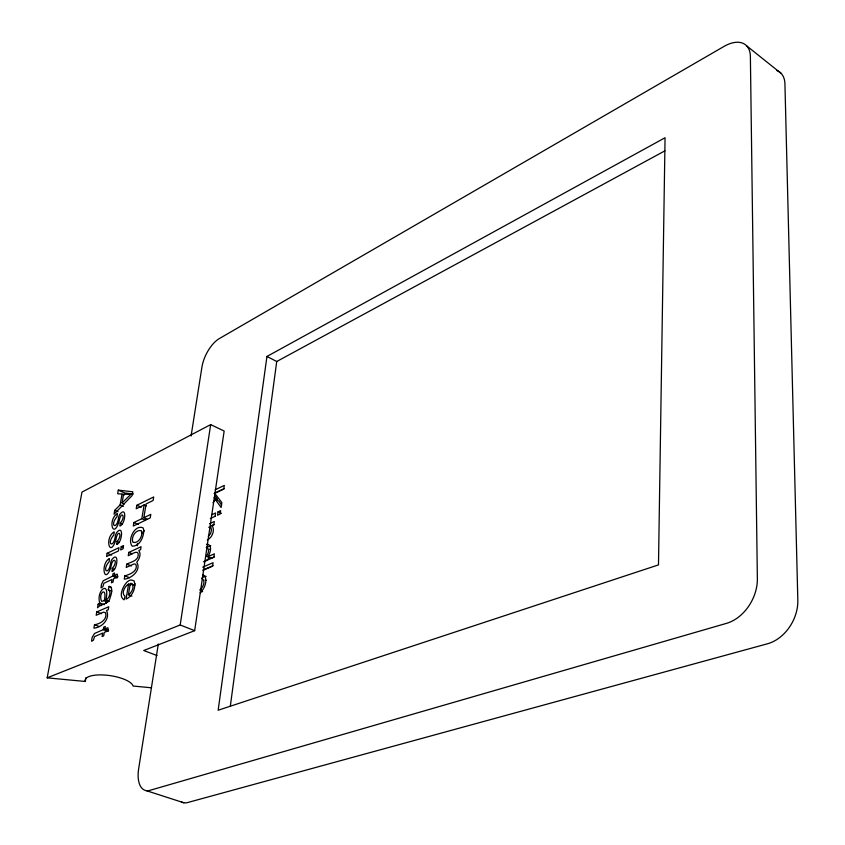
<?xml version="1.0" encoding="UTF-8"?>
<svg xmlns="http://www.w3.org/2000/svg" width="845" height="845" viewBox="0 0 845 845"><rect width="100%" height="100%" fill="white"/><g stroke="black" fill="none" stroke-linecap="round" stroke-linejoin="round"><path stroke-width="1.27" d="M109.322 601.344L105.857 599.992C110.441 579.395 95.918 590.053 99.71 602.929L104.315 604.724M137.429 543.567L137.397 545.743M112.3 568.431L112.005 571.547C117.603 569.741 119.356 550.454 111.973 559.379A7.531 3.464 -67.1 0 0 110.79 562.157C109.1 576.406 101.051 570.924 109.174 561.65L109.438 558.545C100.386 563.171 104.051 585.796 110.779 567.819C112.353 555.397 119.092 560.309 112.3 568.431L114.582 569.35M117.011 541.444L116.716 544.507C122.282 542.68 123.972 523.604 116.663 532.582A7.457 3.412 -66.6 0 0 115.48 535.339C113.843 549.345 105.815 544.148 113.885 534.874L114.128 531.832C104.072 538.159 110.04 558.841 115.923 539.564C117.994 527.713 123.159 535.234 117.011 541.444L119.272 542.384M120.222 523.002L119.937 526.034C125.482 524.196 127.13 505.268 119.863 514.278A7.415 3.38 -66.3 0 0 118.691 517.013C117.085 530.861 109.068 525.854 117.096 516.58L117.339 513.58C107.315 519.971 113.304 540.304 119.134 521.175C121.184 509.44 126.349 516.791 120.222 523.002L122.472 523.953M230.284 706.431L276.727 361.502L664.93 150.833M266.946 356.453L218.158 710.233L658.487 564.893L665.057 137.735L266.946 356.453L276.727 361.502M215.084 516.358L215.581 512.978L211.989 514.647M218.042 511.838L217.556 515.218L220.154 514.024L220.651 510.633L218.042 511.838L221.464 513.359M157.054 655.54L143.713 650.513L194.667 630.666L224.157 431.045L210.669 424.612L81.986 492.086L47.172 677.838L85.303 681.471A24.273 8.08 8.5 0 1 106.544 675.197A24.273 8.08 8.5 0 1 133.087 686.034L151.477 687.788M200.804 592.313L201.184 589.747M47.172 677.838L180.186 624.983L210.669 424.612M158.311 643.996L138.654 768.792A27.642 13.932 -70.7 0 0 149.966 790.328L726.594 623.325A38.025 27.874 -61.6 0 0 757.363 578.73L750.381 56.457A33.832 19.266 -51.6 0 0 724.059 46.401L219.32 338.591A24.093 11.207 -63.4 0 0 201.934 367.089L191.086 435.988M147.22 519.2L143.819 517.742L146.132 503.905L153.114 500.472L153.695 496.955L136.827 505.289L136.235 508.774L144.146 504.887L146.396 505.859M128.598 584.075L126.063 599.094C132.58 596.253 136.436 587.507 134.038 580.832L130.912 579.923A17.322 8.144 -67.6 0 0 127.035 582.025C123.222 585.891 117.93 596.443 124.152 599.834L125.018 596.179C120.698 593.412 125.018 585.965 128.598 584.075L130.922 584.994M128.398 594.743L130.288 583.494L131.609 583.367C134.968 586.441 131.809 592.725 128.398 594.743L131.894 596.126M143.819 517.742L150.811 514.362L150.22 517.911L133.288 526.055L133.89 522.537L141.812 518.703L144.146 504.887M124.817 575.815L124.247 579.163C131.662 578.614 141.643 569.9 136.753 562.178C139.351 559.274 141.485 553.929 138.844 550.507L140.587 549.704L141.083 546.715L128.799 552.408L128.239 555.725C130.109 555.165 138.76 548.732 138.242 554.996C138.147 560.879 130.817 562.02 126.813 564.09L126.243 567.439L134.112 563.911L135.908 564.333C138.337 571.04 129.729 574.6 124.817 575.815L129.422 577.674M121.215 546.641L120.645 549.926L122.99 548.838L123.55 545.543L121.215 546.641L123.486 547.581M104.886 628.986L107.885 627.729L108.54 630.645L104.294 632.409L103.692 635.873L102.097 636.528L102.699 633.063L94.513 636.623L93.478 640.077L91.609 641.302L91.788 639.433A9.728 4.5 -68.3 0 1 92.211 637.278L94.534 633.465L103.291 629.652L103.724 627.127L105.319 626.462L104.886 628.986L108.392 630.317M114.17 575.445L117.159 574.093L117.804 576.871L113.6 578.762L113.019 582.12L111.434 582.828L112.015 579.469L103.903 583.282L102.889 586.652L101.03 587.93L101.21 586.124A9.548 4.383 -67.4 0 1 101.622 584.032L103.291 580.737L112.596 576.153L113.019 573.713L114.603 573.005L114.17 575.445L117.613 576.818M85.303 681.471L85.989 677.595M120.148 504.877L122.039 494.093L117.656 493.755L118.289 490.153L132.813 491.779L132.179 495.487L114.033 514.246L114.719 510.348L120.148 504.877L123.486 506.313M122.081 502.944L123.613 494.188L130.785 494.42L122.081 502.944L124.31 503.905M94.513 624.74L93.911 628.131C102.16 627.592 110.589 618.646 106.502 610.534L108.213 609.805L108.741 606.742L96.774 611.907L96.182 615.276L103.544 612.16L105.551 612.71C107.642 619.48 100.238 623.927 94.513 624.74L99.15 626.494M99.71 602.929L98.136 604.238L97.513 607.756C100.735 603.816 107.516 604.492 109.596 599.39C110.621 595.82 114.233 587.75 109.121 586.367L108.276 589.757L111.73 591.12M107.135 553.264L106.565 556.528L118.416 550.972L118.987 547.687L107.135 553.264L111.656 555.112M214.514 556.77L211.176 558.218L207.722 556.749C210.426 553.538 212.972 544.053 206.476 544.254M211.176 558.218L211.651 557.542M213.003 502.69L215.348 499.501L218.749 501.022L221.633 505.025M205.546 557.182C207.606 554.964 209.666 551.077 207.796 548.183L207.004 547.845M210.056 557.468L205.8 560.816M200.159 592.82C204.458 588.743 207.511 581.687 204.86 575.984L202.726 574.906M142.858 531.991L144.157 531.019M199.842 589.863C202.958 587.634 205.948 581.36 202.293 578.593L201.606 578.582M208.271 536.237L210.637 533.554L211.472 529.995L211.028 527.65L208.747 527.259M206.243 547.38L210.764 545.669M207.352 539.902C212.306 537.673 215.253 529.91 211.989 525.432L213.88 524.565L214.324 521.513L209.528 523.71M215.243 489.762L224.316 485.41L223.788 489.012L214.725 493.332L221.823 502.574L221.105 507.496L215.348 499.501M214.081 493.448L224.295 488.579M210.289 518.566L215.39 516.147M210.542 526.298L214.144 524.66M104.273 600.679L101.601 601.344C97.724 592.662 107.621 585.743 104.273 600.679L107.727 602.031M207.722 556.749L214.366 553.845L213.869 557.299L203.518 561.798M202.715 567.164L213.088 562.696L212.57 566.192L203.36 570.143M202.737 570.1L213.109 565.654M105.857 599.992C109.322 598.809 111.741 591.363 108.276 589.757M206.212 576.353L204.902 576.512A17.734 8.925 -67.3 0 0 202.103 577.705M205.092 580.029L206.36 580.335M133.425 494.008L124.923 493.036L118.289 490.153M209.581 549.208L210.447 549.313M146.09 790.593L183.756 802.75M103.291 629.652L107.959 631.416M96.774 611.907L101.4 613.681M98.136 604.238L101.58 605.58M180.186 624.983L194.667 630.666M109.121 586.367L111.413 587.275M112.596 576.153L117.18 577.991M131.45 583.969L134.925 585.363M126.813 564.09L131.408 565.96M200.307 590.75L202.642 591.711M128.799 552.408L132.232 553.824M133.89 522.537L138.422 524.46M114.719 510.348L118.057 511.764M141.812 518.703L145.224 520.161M136.827 505.289L141.326 507.232M122.039 494.093L124.257 495.054M214.112 497.747L217.492 499.268L215.253 496.205M746.674 45.873L781.086 73.346M106.005 603.467L105.889 601.798M133.975 584.803A17.27 8.186 -67.6 0 1 135.263 583.863M776.798 70.505A33.251 19.551 -50.9 0 1 784.931 83.908L797.828 600.225A37.254 28.128 -61.4 0 1 767.471 643.784L187.696 802.528A27.241 14.228 -71 0 1 181.421 801.905M143.777 530.343C143.787 536.955 139.858 546.293 132.221 546.187C126.887 540.008 135.179 523.731 143.206 527.977L143.777 530.343M141.928 533.163C141.77 537.504 137.798 543.958 132.918 542.258C130.764 537.409 135.802 529.044 141.337 530.723L141.928 533.163"/></g></svg>
